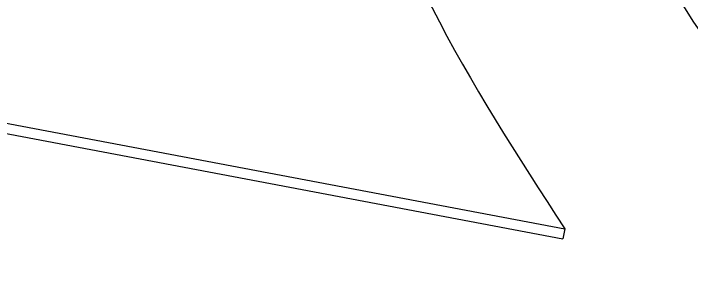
# Model space of a CAD drawing. Header units: inches. Extents: x -18604 to 2753, y -9056 to 3482.
# Drawn here: x -1635 to -623, y -3985 to -3567 of the extents above; entities that cross this region are included whole.
import ezdxf

# ---------------------------------------------------------------- set-up
doc = ezdxf.new("R2010")
doc.units = ezdxf.units.IN
doc.layers.add('FORÇA 1', color=86, linetype='Continuous')
doc.layers.add('Parede', color=6, linetype='Continuous')

msp = doc.modelspace()

# ---------------------------------------------------------------- linework, layer by layer
at = {"layer": 'FORÇA 1'}
for points, knots in [([(382.7, -3619.3, -1761.6), (445.1, -3408.3, -1750.2), (596, -2897.4, -1722.6), (161.2, -2137.2, -1769), (-620.2, -2052.4, -1751.8), (-1131.8, -2514.6, -1754), (-1213.1, -3253.4, -1755), (-954.3, -3671.7, -1754.7), (-812.2, -3888.3, -1754.5)], [0, 0, 0, 0, 649.163968, 1571.946122, 2171.553363, 2757.65089, 3449.031517, 4207.693788, 4207.693788, 4207.693788, 4207.693788]), ([(30.9, -3632.4, -1746.1), (104.8, -3421.4, -1736.4), (202.2, -3061.1, -1725.2), (30.8, -2529.5, -1768.3), (-499.5, -2321.2, -1750.5), (-889.4, -2800.6, -1754.3), (-770.1, -3451, -1754.9), (-465.1, -3789.1, -1754.7), (-282.5, -3991.6, -1754.5)], [178.838613, 178.838613, 178.838613, 178.838613, 834.168805, 1290.493079, 1729.769843, 2241.688692, 2781.671488, 3587.659258, 3587.659258, 3587.659258, 3587.659258])]:
    msp.add_open_spline(points, degree=3, knots=knots, dxfattribs=at)
at = {"layer": 'Parede'}
for p, q in [((-2322.2, -3602.6, -1754.5), (-812.2, -3888.3, -1754.5)), ((-2310.3, -3620.2, -1754.5), (-815, -3903.1, -1754.5)), ((-812.2, -3888.3, -1754.5), (-815, -3903.1, -1754.5))]:
    msp.add_line(p, q, dxfattribs=at)

doc.saveas('drawing.dxf')
